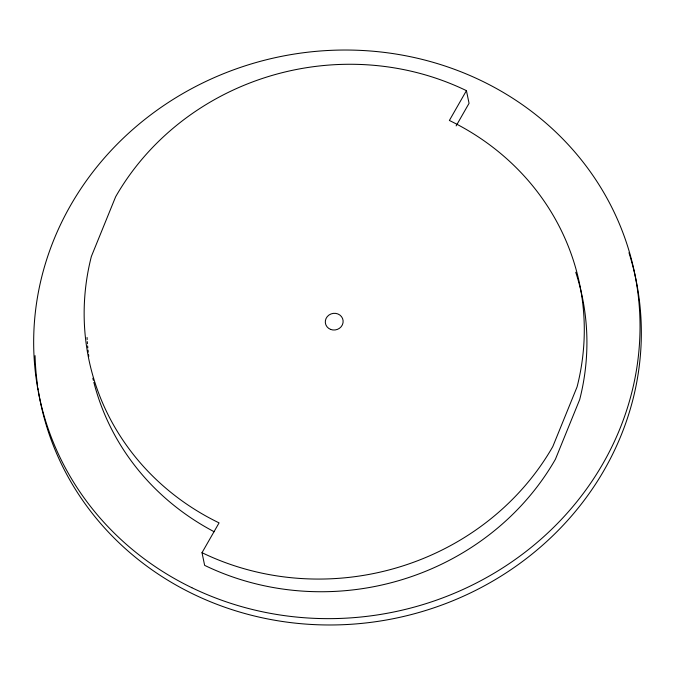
<?xml version="1.0" encoding="UTF-8"?>
<svg xmlns="http://www.w3.org/2000/svg" width="675" height="675" viewBox="0 0 675 675"><rect width="100%" height="100%" fill="white"/><g stroke="black" fill="none" stroke-linecap="round" stroke-linejoin="round"><path stroke-width="1.01" d="M575.733 272.253A259.301 241.751 -11.7 0 1 579.698 399.558L555.424 459.245A259.301 241.751 -11.7 0 1 204.635 565.355L202.011 552.682L219.071 522.88A259.301 241.751 -11.7 0 1 91.37 256.441L115.644 196.762A259.301 241.751 -11.7 0 1 466.433 90.653L469.057 103.317L456.131 125.896M466.433 90.653L449.373 120.462A259.301 241.751 -11.7 0 1 577.074 386.893L552.8 446.58A259.301 241.751 -11.7 0 1 202.011 552.682M628.965 252.703A304.003 283.433 -11.7 0 1 404.426 616.267A304.003 283.433 -11.7 0 1 38.551 392.074M38.213 389.998A304.003 283.433 -11.7 0 1 37.901 387.923M37.598 385.838A304.003 283.433 -11.7 0 1 35.058 355.657M214.152 531.731A259.301 241.751 -11.7 0 1 93.859 382.354M93.344 380.312A259.301 241.751 -11.7 0 1 92.846 378.253M88.796 356.375A259.301 241.751 -11.7 0 1 88.518 354.274M88.265 352.173A259.301 241.751 -11.7 0 1 88.037 350.063M87.817 347.962A259.301 241.751 -11.7 0 1 87.623 345.862M87.455 343.752A259.301 241.751 -11.7 0 1 87.303 341.651M87.168 339.55A259.301 241.751 -11.7 0 1 87.05 337.449M191.843 587.706A304.003 283.433 -11.7 0 0 639.942 319.343A304.003 283.433 -11.7 0 0 178.757 95.96A304.003 283.433 -11.7 0 0 191.843 587.706M330.564 329.392A8.944 8.336 -11.7 0 0 343.094 320.591A8.944 8.336 -11.7 0 0 329.003 315.023A8.944 8.336 -11.7 0 0 330.564 329.392"/></g></svg>
